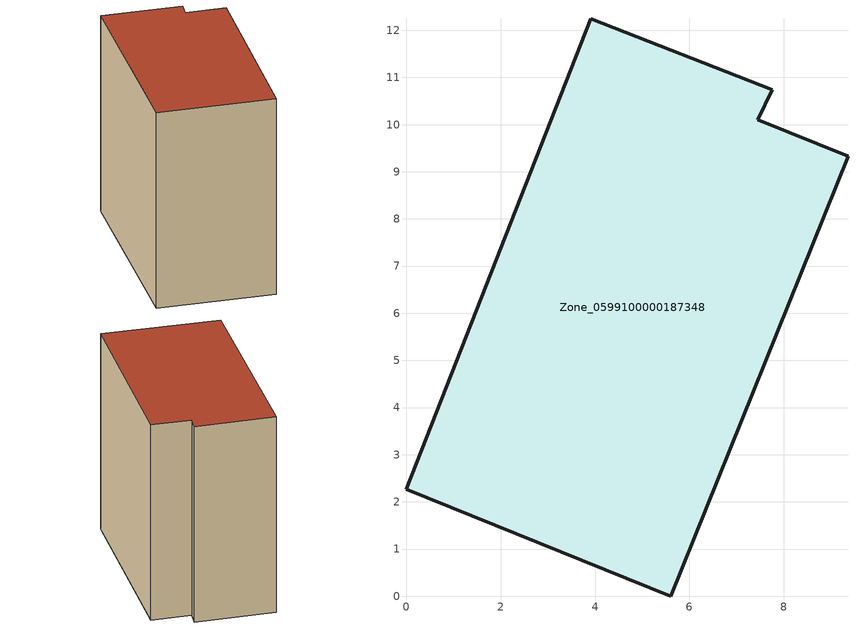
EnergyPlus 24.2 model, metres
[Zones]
Zone_0599100000187348
 floor ground (C_G): 0,2.26 3.91,12.24 7.76,10.74 7.45,10.1 9.36,9.33 5.61,0 z0
 wall outside (C_F): 3.91,12.24 0,2.26 5.61,0 9.36,9.33 7.45,10.1 7.76,10.74 3.91,12.24 z0:10.74
 roof outside (C_R): 0,2.26 5.61,0 9.36,9.33 7.45,10.1 7.76,10.74 3.91,12.24 z10.74
[BUILDING]
Pand.0599100000187348: North Axis=0; Terrain=City; Loads Convergence Tolerance Value=0.04; Temperature Convergence Tolerance Value=0.4; Solar Distribution=FullExterior; Maximum Number of Warmup Days=25; Minimum Number of Warmup Days=1
[Site:Location]
Rotterdam.The.Hague.AP_ZH_NLD Design_Conditions: Latitude=51.96; Longitude=4.45; Time Zone=1; Elevation=-4.5
[SITE:GROUNDTEMPERATURE:BUILDINGSURFACE]
18, 18, 18, 18, 18, 18, 18, 18, 18, 18, 18, 18
[MATERIAL] Thermal Absorptance=0.9; Solar Absorptance=0.7; Visible Absorptance=0.7
Name | Roughness | Thickness | Conductivity | Density | Specific Heat
G.TI.1946 | MediumSmooth | 0.15 | 1 | 540 | 1210
F.TI.1946 | Rough | 0.3 | 0.857143 | 1920 | 840
R.TI.1946 | MediumRough | 0.2 | 0.1 | 1500 | 1000
[CONSTRUCTION]
C_G: G.TI.1946
C_F: F.TI.1946
C_R: R.TI.1946
[ZONE]
Zone_0599100000187348: Type=1; Multiplier=1; Ceiling Height=Autocalculate; Volume=Autocalculate; Floor Area=autocalculate; Part of Total Floor Area=Yes
[ZONEINFILTRATION:DESIGNFLOWRATE]
Infil_Zone_0599100000187348: Zone or ZoneList or Space or SpaceList=Zone_0599100000187348; Schedule=AlwaysOn; Design Flow Rate Calculation Method=Flow/Area; Flow Rate per Floor Area=0.003; Constant Term Coefficient=1; Temperature Term Coefficient=0; Velocity Term Coefficient=0; Velocity Squared Term Coefficient=0
[HVACTEMPLATE:ZONE:IDEALLOADSAIRSYSTEM]
Zone_0599100000187348: Maximum Heating Supply Air Temperature=50; Minimum Cooling Supply Air Temperature=13; Maximum Heating Supply Air Humidity Ratio=0.0156; Minimum Cooling Supply Air Humidity Ratio=0.0077; Heating Limit=NoLimit; Cooling Limit=NoLimit; Dehumidification Control Type=ConstantSensibleHeatRatio; Cooling Sensible Heat Ratio=0.7; Dehumidification Setpoint=60; Humidification Control Type=None; Humidification Setpoint=30; Outdoor Air Method=None; Outdoor Air Flow Rate per Person=0.00944; Outdoor Air Flow Rate per Zone Floor Area=0; Outdoor Air Flow Rate per Zone=0; Demand Controlled Ventilation Type=None; Outdoor Air Economizer Type=NoEconomizer; Heat Recovery Type=None; Sensible Heat Recovery Effectiveness=0.7; Latent Heat Recovery Effectiveness=0.65
[ZONECONTROL:THERMOSTAT]
ThermostatControl_Zone_0599100000187348: Zone or ZoneList=Zone_0599100000187348; Control Type Schedule=DualSetpointControlType; Control 1=Thermostat_Zone_0599100000187348; Temperature Difference Between Cutout And Setpoint=0
[THERMOSTATSETPOINT:DUALSETPOINT]
Thermostat_Zone_0599100000187348: Heating Setpoint Temperature Schedule=HeatingSetpoint_Zone_0599100000187348; Cooling Setpoint Temperature Schedule=CoolingSetpoint_Zone_0599100000187348
[SCHEDULE:COMPACT]
HeatingSetpoint_Zone_0599100000187348: Through: 12/31, For: AllDays, Until: 24:00, 21
CoolingSetpoint_Zone_0599100000187348: Through: 12/31, For: AllDays, Until: 24:00, 24
DualSetpointControlType: Through: 12/31, For: AllDays, Until: 24:00, 4
AlwaysOn: Through: 12/31, For: AllDays, Until: 24:00, 1
